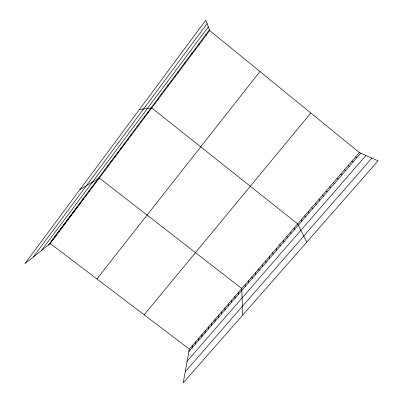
<?xml version="1.0" encoding="UTF-8"?>
<svg xmlns="http://www.w3.org/2000/svg" width="403" height="403" viewBox="0 0 403 403"><rect width="100%" height="100%" fill="white"/><g stroke="black" fill="none" stroke-linecap="round" stroke-linejoin="round"><path stroke-width="0.6" d="M231.619 302.24L231.649 300.18M228.249 306.129L228.315 304.033M224.894 310.003L224.995 307.872M221.554 313.861L221.685 311.695M218.225 317.705L218.391 315.504M214.915 321.529L215.111 319.297M211.61 325.342L211.842 323.075M208.326 329.135L208.588 326.838M205.051 332.918L205.344 330.581M201.787 336.681L202.115 334.314M198.538 340.434L198.896 338.036M195.304 344.167L195.692 341.739M192.08 347.89L192.503 345.426M359.36 152.571L189.324 349.099L183.239 382.85L378.125 160.837L359.36 152.571L209.691 30.547L205.822 20.15L24.875 263.683L50.279 243.573L209.691 30.547M33.273 257.038L207.117 23.621M41.247 250.721L208.331 26.885M48.405 245.054L209.409 29.792M96.876 278.941L259.935 71.507M144.143 314.814L310.814 112.991M188.871 351.592L360.73 153.175M187.153 361.123L365.984 155.487M185.244 371.717L371.878 158.087M51.408 241.044L53.251 239.604M54.42 237.019L56.239 235.614M57.443 232.974L59.236 231.609M60.48 228.914L62.243 227.584M63.528 224.839L65.266 223.549M66.591 220.748L68.298 219.494M69.664 216.638L71.346 215.424M72.752 212.507L74.404 211.333M75.85 208.366L77.477 207.233M78.963 204.205L80.56 203.112M82.086 200.024L83.658 198.971M85.224 195.828L86.766 194.815M88.378 191.616L89.889 190.644M91.541 187.385L93.022 186.453M94.72 183.133L96.171 182.247M79.98 189.521L99.334 178.025L241.735 288.523L242.722 315.091M101.118 174.58L102.508 173.779M104.337 170.278L105.697 169.522M107.566 165.955L108.896 165.245M110.815 161.618L112.11 160.948M114.074 157.261L115.339 156.636M117.349 152.883L118.578 152.304M120.633 148.49L121.837 147.951M123.933 144.073L125.106 143.584M127.252 139.639L128.386 139.196M130.582 135.191L131.685 134.793M133.922 130.718L134.995 130.365M137.282 126.23L138.32 125.922M140.657 121.721L141.66 121.464M144.042 117.192L145.009 116.981M147.443 112.644L148.38 112.482M139.438 109.495L151.76 107.959L297.666 223.877L306.774 242.122M154.188 103.621L155.054 103.561M157.533 99.153L158.364 99.138M160.888 94.67L161.684 94.7M164.258 90.161L165.018 90.242M167.643 85.638L168.368 85.768M171.043 81.094L171.733 81.275M174.454 76.53L175.109 76.756M177.884 71.946L178.504 72.228M355.607 156.908L356.932 157.558M351.874 161.225L353.154 161.92M181.325 67.341L181.909 67.674M348.152 165.522L349.391 166.263M344.449 169.804L345.643 170.59M184.786 62.717L185.33 63.1M340.762 174.071L341.91 174.897M50.279 243.573L189.324 349.099M337.089 178.312L338.198 179.189M188.256 58.077L188.765 58.511M333.427 182.544L334.495 183.461M329.785 186.755L330.813 187.712M326.158 190.946L327.145 191.949M191.742 53.413L192.216 53.901M322.546 195.123L323.488 196.17M318.944 199.278L319.851 200.372M195.248 48.728L195.682 49.272M315.363 203.424L316.229 204.553M311.796 207.545L312.617 208.719M198.765 44.028L199.163 44.617M308.24 211.656L309.025 212.87M304.703 215.746L305.444 217M202.296 39.303L202.659 39.947M301.177 219.821L301.882 221.116M205.847 34.557L206.165 35.257M294.059 228.043L294.689 229.423M290.467 232.193L291.057 233.614M286.896 236.329L287.445 237.785M283.334 240.44L283.843 241.941M279.788 244.54L280.261 246.082M276.257 248.621L276.69 250.203M272.74 252.686L273.138 254.303M269.239 256.731L269.597 258.388M265.748 260.766L266.076 262.459M262.277 264.781L262.565 266.514M258.817 268.776L259.069 270.549M255.376 272.76L255.588 274.569M251.946 276.725L252.122 278.569M248.525 280.674L248.671 282.553M245.125 284.604L245.231 286.523M238.359 292.422L238.395 294.417M234.999 296.311L234.999 298.336"/></g></svg>
